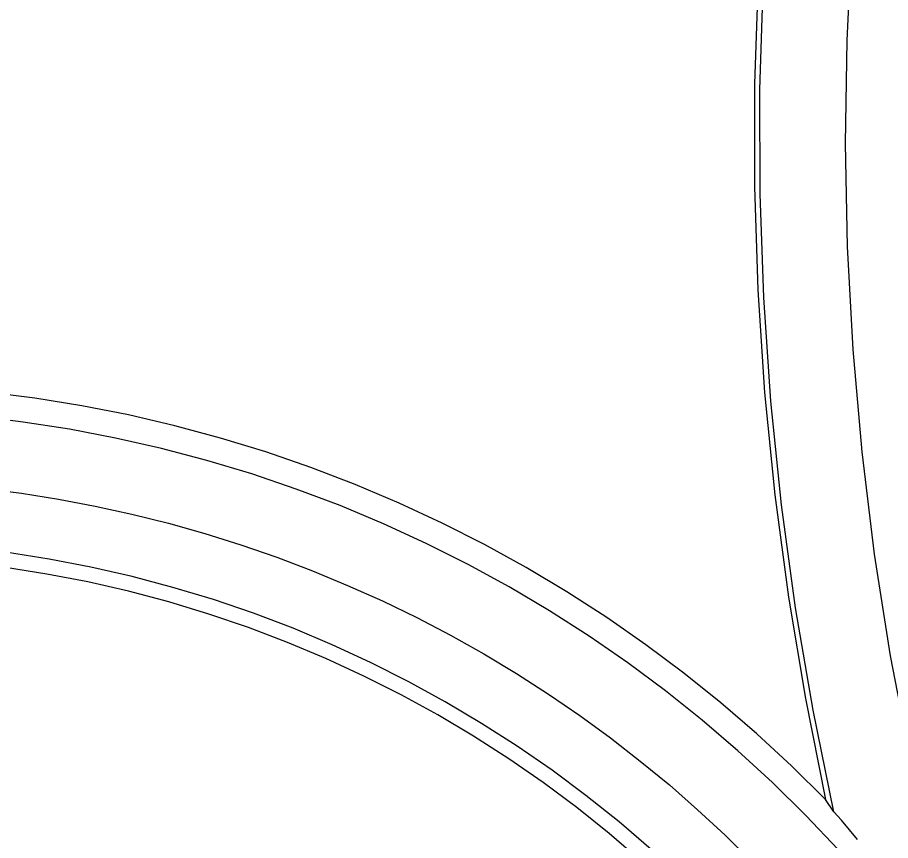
# Model space of a CAD drawing. Header units: millimetres. Extents: x -209 to 4251, y 50 to 3279.
# Drawn here: x 3457.8 to 3630.5, y 2460.2 to 2623.1 of the extents above; entities that cross this region are included whole.
import ezdxf

# ---------------------------------------------------------------- set-up
doc = ezdxf.new("R2010")
doc.units = ezdxf.units.MM
doc.layers.add('ZANO_R', color=7, linetype='Continuous', lineweight=0)
doc.layers.add('ZANO_W', color=1, linetype='Continuous', lineweight=0)
doc.styles.get("Standard").update_dxf_attribs({"font": 'ARIALUNI.TTF'})
doc.dimstyles.new('pl i ang', dxfattribs={"dimtxt": 50, "dimasz": 50, "dimexe": 1.25, "dimexo": 0.625, "dimgap": 10, "dimtad": 1, "dimtoh": 1, "dimtxsty": 'Standard', "dimcen": 2.5, "dimclrd": 1, "dimclre": 1, "dimclrt": 1, "dimadec": 0, "dimazin": 0, "dimtfac": 1, "dimtmove": 0, "dimatfit": 3, "dimfxl": 1, "dimarcsym": 1})

# ---------------------------------------------------------------- blocks, each defined once
blk = doc.blocks.new('*D435')
at = {"layer": 'ZANO_W', "color": 1, "lineweight": -2}
for p, q in [((3604.24, 2955.34), (3829.47, 2955.34)), ((3819.47, 2915.34), (3819.47, 2415.37)), ((3701.53, 2375.37), (3829.47, 2375.37))]:
    blk.add_line(p, q, dxfattribs=at)
at = {"layer": 'ZANO_W', "color": 1}
for points in [[(3826.14, 2915.34), (3812.8, 2915.34), (3819.47, 2955.34)], [(3812.8, 2415.37), (3826.14, 2415.37), (3819.47, 2375.37)]]:
    blk.add_solid(points, dxfattribs=at)
at = {"layer": 'ZANO_W', "color": 1, "insert": (3789.03, 2665.36), "char_height": 40, "attachment_point": 5, "rotation": 90}
blk.add_mtext('580', dxfattribs=at)

msp = doc.modelspace()

# ---------------------------------------------------------------- linework, layer by layer
at = {"layer": 'ZANO_R'}
for p, q in [((3622.88, 2638.88), (3621.88, 2618.53)), ((3604.33, 2630.28), (3603.64, 2609.93)), ((3604.7, 2608.77), (3605.36, 2629.32)), ((3621.88, 2618.53), (3621.57, 2598.15)), ((3603.64, 2609.93), (3603.62, 2589.56)), ((3604.72, 2588.21), (3604.7, 2608.77)), ((3621.57, 2598.15), (3621.95, 2577.78)), ((3603.62, 2589.56), (3604.29, 2569.21)), ((3605.44, 2567.66), (3604.72, 2588.21)), ((3621.95, 2577.78), (3623.04, 2557.43)), ((3604.29, 2569.21), (3605.62, 2548.89)), ((3606.85, 2547.15), (3605.44, 2567.66)), ((3623.04, 2557.43), (3624.82, 2537.14)), ((3461.29, 2547.77), (3451.97, 2548.94)), ((3605.62, 2548.89), (3607.63, 2528.62)), ((3470.57, 2546.27), (3461.29, 2547.77)), ((3608.94, 2526.7), (3606.85, 2547.15)), ((3479.79, 2544.46), (3470.57, 2546.27)), ((3458.95, 2543.05), (3449.72, 2544.15)), ((3488.94, 2542.33), (3479.79, 2544.46)), ((3468.12, 2541.62), (3458.95, 2543.05)), ((3498.02, 2539.88), (3488.94, 2542.33)), ((3477.25, 2539.88), (3468.12, 2541.62)), ((3486.31, 2537.83), (3477.25, 2539.88)), ((3507, 2537.13), (3498.02, 2539.88)), ((3495.29, 2535.46), (3486.31, 2537.83)), ((3515.88, 2534.07), (3507, 2537.13)), ((3624.82, 2537.14), (3627.29, 2516.91)), ((3504.18, 2532.78), (3495.29, 2535.46)), ((3524.66, 2530.7), (3515.88, 2534.07)), ((3512.97, 2529.8), (3504.18, 2532.78)), ((3451.39, 2529.89), (3458.66, 2528.95)), ((3521.66, 2526.51), (3512.97, 2529.8)), ((3533.31, 2527.03), (3524.66, 2530.7)), ((3458.66, 2528.95), (3465.94, 2527.79)), ((3607.63, 2528.62), (3610.31, 2508.43)), ((3465.94, 2527.79), (3473.21, 2526.42)), ((3473.21, 2526.42), (3480.46, 2524.83)), ((3530.23, 2522.93), (3521.66, 2526.51)), ((3541.83, 2523.07), (3533.31, 2527.03)), ((3611.72, 2506.32), (3608.94, 2526.7)), ((3480.46, 2524.83), (3487.69, 2523.03)), ((3487.69, 2523.03), (3494.89, 2521)), ((3538.67, 2519.05), (3530.23, 2522.93)), ((3550.21, 2518.82), (3541.83, 2523.07)), ((3494.89, 2521), (3502.04, 2518.76)), ((3502.04, 2518.76), (3509.14, 2516.3)), ((3546.96, 2514.88), (3538.67, 2519.05)), ((3558.44, 2514.28), (3550.21, 2518.82)), ((3464.15, 2515.93), (3455.88, 2517.22)), ((3472.36, 2514.34), (3464.15, 2515.93)), ((3509.14, 2516.3), (3516.18, 2513.63)), ((3627.29, 2516.91), (3630.46, 2496.78)), ((3463.63, 2512.97), (3455.47, 2514.25)), ((3480.52, 2512.48), (3472.36, 2514.34)), ((3555.11, 2510.42), (3546.96, 2514.88)), ((3566.5, 2509.46), (3558.44, 2514.28)), ((3471.74, 2511.41), (3463.63, 2512.97)), ((3488.6, 2510.33), (3480.52, 2512.48)), ((3516.18, 2513.63), (3523.14, 2510.74)), ((3479.8, 2509.57), (3471.74, 2511.41)), ((3523.14, 2510.74), (3530.02, 2507.65)), ((3487.78, 2507.45), (3479.8, 2509.57)), ((3496.61, 2507.91), (3488.6, 2510.33)), ((3563.1, 2505.68), (3555.11, 2510.42)), ((3574.4, 2504.36), (3566.5, 2509.46)), ((3495.69, 2505.05), (3487.78, 2507.45)), ((3504.53, 2505.21), (3496.61, 2507.91)), ((3530.02, 2507.65), (3536.81, 2504.36)), ((3610.31, 2508.43), (3613.67, 2488.35)), ((3570.92, 2500.67), (3563.1, 2505.68)), ((3615.19, 2486.06), (3611.72, 2506.32)), ((3503.51, 2502.39), (3495.69, 2505.05)), ((3512.35, 2502.24), (3504.53, 2505.21)), ((3536.81, 2504.36), (3543.49, 2500.86)), ((3582.12, 2499), (3574.4, 2504.36)), ((3511.23, 2499.45), (3503.51, 2502.39)), ((3520.06, 2499), (3512.35, 2502.24)), ((3543.49, 2500.86), (3550.07, 2497.17)), ((3578.56, 2495.39), (3570.92, 2500.67)), ((3518.85, 2496.25), (3511.23, 2499.45)), ((3527.65, 2495.49), (3520.06, 2499)), ((3589.64, 2493.37), (3582.12, 2499)), ((3550.07, 2497.17), (3556.53, 2493.29)), ((3526.35, 2492.79), (3518.85, 2496.25)), ((3535.12, 2491.73), (3527.65, 2495.49)), ((3586.02, 2489.85), (3578.56, 2495.39)), ((3630.46, 2496.78), (3634.31, 2476.78)), ((3596.97, 2487.49), (3589.64, 2493.37)), ((3533.73, 2489.07), (3526.35, 2492.79)), ((3542.46, 2487.7), (3535.12, 2491.73)), ((3556.53, 2493.29), (3562.86, 2489.22)), ((3540.97, 2485.1), (3533.73, 2489.07)), ((3562.86, 2489.22), (3569.06, 2484.97)), ((3593.28, 2484.06), (3586.02, 2489.85)), ((3613.67, 2488.35), (3617.68, 2468.38)), ((3549.65, 2483.43), (3542.46, 2487.7)), ((3604.09, 2481.36), (3596.97, 2487.49)), ((3548.07, 2480.88), (3540.97, 2485.1)), ((3569.06, 2484.97), (3575.12, 2480.56)), ((3619.33, 2465.92), (3615.19, 2486.06)), ((3556.69, 2478.91), (3549.65, 2483.43)), ((3600.33, 2478.02), (3593.28, 2484.06)), ((3611, 2474.99), (3604.09, 2481.36)), ((3555.03, 2476.42), (3548.07, 2480.88)), ((3575.12, 2480.56), (3581.03, 2475.98)), ((3563.57, 2474.15), (3556.69, 2478.91)), ((3607.17, 2471.73), (3600.33, 2478.02)), ((3561.82, 2471.72), (3555.03, 2476.42)), ((3581.03, 2475.98), (3586.78, 2471.24)), ((3617.68, 2468.38), (3611, 2474.99)), ((3570.28, 2469.16), (3563.57, 2474.15)), ((3568.45, 2466.78), (3561.82, 2471.72)), ((3586.78, 2471.24), (3592.37, 2466.35)), ((3613.78, 2465.21), (3607.17, 2471.73)), ((3576.82, 2463.93), (3570.28, 2469.16)), ((3619.33, 2465.92), (3617.68, 2468.38)), ((3574.9, 2461.62), (3568.45, 2466.78)), ((3592.37, 2466.35), (3597.8, 2461.32)), ((3620.79, 2464.26), (3619.33, 2465.92)), ((3620.17, 2458.47), (3613.78, 2465.21)), ((3623.96, 2460.47), (3620.79, 2464.26)), ((3583.16, 2458.49), (3576.82, 2463.93)), ((3581.17, 2456.24), (3574.9, 2461.62)), ((3597.8, 2461.32), (3603.05, 2456.16))]:
    msp.add_line(p, q, dxfattribs=at)

# ---------------------------------------------------------------- dimensions: what is measured, and where the dimension line sits
at = {"layer": 'ZANO_W'}
dim = msp.add_linear_dim(base=(3819.47, 2375.37), p1=(3594.24, 2955.34), p2=(3691.53, 2375.37), angle=90, dimstyle='pl i ang', override={"dimtxt": 40, "dimasz": 40, "dimexe": 10, "dimexo": 10, "dimtoh": 0, "dimdec": 0, "dimtdec": 0, "dimtmove": 1}, dxfattribs=at)
dim.commit()
dim.dimension.update_dxf_attribs({"geometry": '*D435', "text_midpoint": (3789.03, 2665.36)})

doc.saveas('drawing.dxf')
